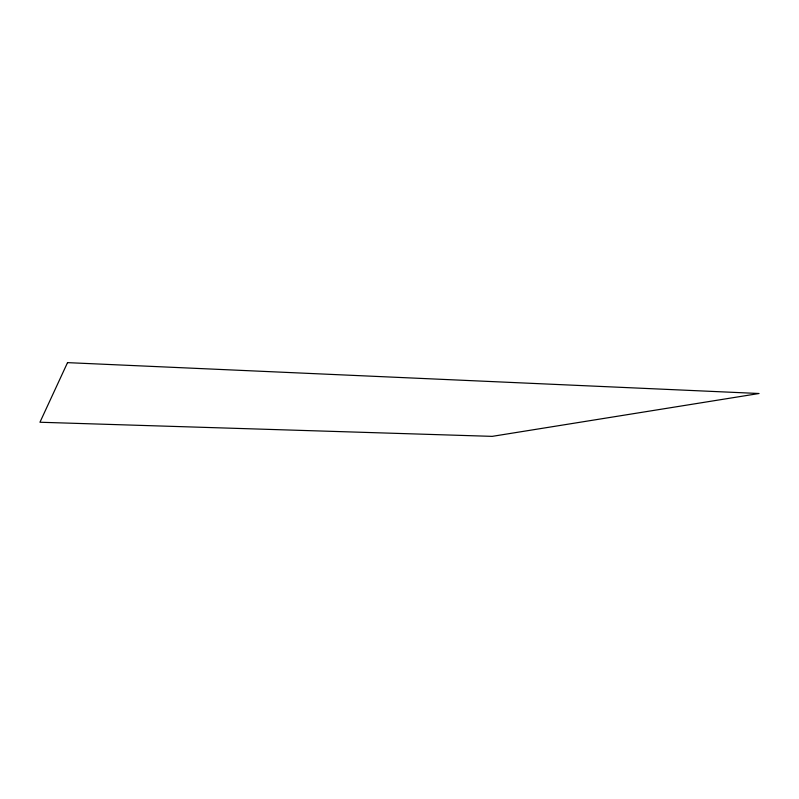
<?xml version="1.0" encoding="UTF-8"?>
<svg xmlns="http://www.w3.org/2000/svg" width="799" height="799" viewBox="0 0 799 799"><rect width="100%" height="100%" fill="white"/><g stroke="black" fill="none" stroke-linecap="round" stroke-linejoin="round"><path stroke-width="1.2" d="M67.525 362.636L39.95 422.242L492.204 436.364L759.05 393.507L67.525 362.636"/></g></svg>
